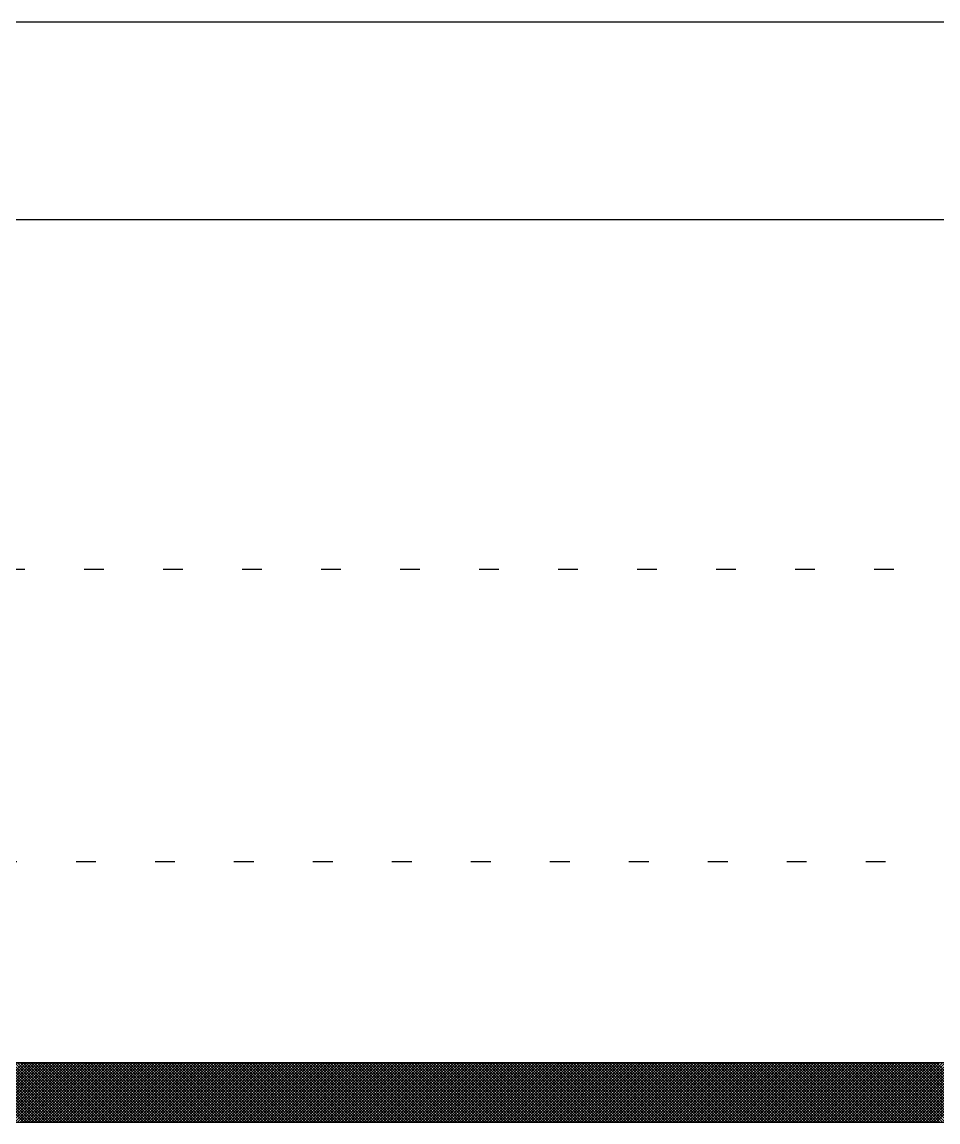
# Model space of a CAD drawing. Extents: x 0 to 119, y 0 to 84.
# Drawn here: x 33.61 to 38.25, y 78.53 to 84.1 of the extents above; entities that cross this region are included whole.
import ezdxf

# ---------------------------------------------------------------- set-up
doc = ezdxf.new("R2010")
doc.units = 0
doc.header["$MEASUREMENT"] = 0
doc.linetypes.add('ESTILO_TQS_0002', pattern=[0.4, 0.1, -0.3])
for name, color, linetype in [('29', 9, 'CONTINUOUS'), ('3', 7, 'CONTINUOUS'), ('40', 7, 'CONTINUOUS'), ('6', 178, 'CONTINUOUS'), ('7', 232, 'CONTINUOUS')]:
    doc.layers.add(name, color=color, linetype=linetype)

msp = doc.modelspace()

# ---------------------------------------------------------------- linework, layer by layer
at = {"layer": '29', "color": 9, "linetype": 'Continuous'}
for p, q in [((33.317178, 78.529585), (33.617178, 78.829585)), ((33.31755, 78.829585), (33.61755, 78.529585)), ((33.33132, 78.529585), (33.63132, 78.829585)), ((33.331692, 78.829585), (33.631692, 78.529585)), ((33.345462, 78.529585), (33.645462, 78.829585)), ((33.345835, 78.829585), (33.645835, 78.529585)), ((33.359604, 78.529585), (33.659604, 78.829585)), ((33.359977, 78.829585), (33.659977, 78.529585)), ((33.373746, 78.529585), (33.673746, 78.829585)), ((33.374119, 78.829585), (33.674119, 78.529585)), ((33.387888, 78.529585), (33.687888, 78.829585)), ((33.388261, 78.829585), (33.688261, 78.529585)), ((33.40203, 78.529585), (33.70203, 78.829585)), ((33.402403, 78.829585), (33.702403, 78.529585)), ((33.416173, 78.529585), (33.716173, 78.829585)), ((33.416545, 78.829585), (33.716545, 78.529585)), ((33.430315, 78.529585), (33.730315, 78.829585)), ((33.430687, 78.829585), (33.730687, 78.529585)), ((33.444457, 78.529585), (33.744457, 78.829585)), ((33.444829, 78.829585), (33.744829, 78.529585)), ((33.458599, 78.529585), (33.758599, 78.829585)), ((33.458972, 78.829585), (33.758972, 78.529585)), ((33.472741, 78.529585), (33.772741, 78.829585)), ((33.473114, 78.829585), (33.773114, 78.529585)), ((33.486883, 78.529585), (33.786883, 78.829585)), ((33.487256, 78.829585), (33.787256, 78.529585)), ((33.501025, 78.529585), (33.801025, 78.829585)), ((33.501398, 78.829585), (33.801398, 78.529585)), ((33.515168, 78.529585), (33.815168, 78.829585)), ((33.51554, 78.829585), (33.81554, 78.529585)), ((33.52931, 78.529585), (33.82931, 78.829585)), ((33.529682, 78.829585), (33.829682, 78.529585)), ((33.543452, 78.529585), (33.843452, 78.829585)), ((33.543824, 78.829585), (33.843824, 78.529585)), ((33.557594, 78.529585), (33.857594, 78.829585)), ((33.557967, 78.829585), (33.857967, 78.529585)), ((33.571736, 78.529585), (33.871736, 78.829585)), ((33.572109, 78.829585), (33.872109, 78.529585)), ((33.585878, 78.529585), (33.885878, 78.829585)), ((33.586251, 78.829585), (33.886251, 78.529585)), ((33.60002, 78.529585), (33.90002, 78.829585)), ((33.600393, 78.829585), (33.900393, 78.529585)), ((33.614162, 78.529585), (33.914162, 78.829585)), ((33.614535, 78.829585), (33.914535, 78.529585)), ((33.628305, 78.529585), (33.928305, 78.829585)), ((33.628677, 78.829585), (33.928677, 78.529585)), ((33.642447, 78.529585), (33.942447, 78.829585)), ((33.642819, 78.829585), (33.942819, 78.529585)), ((33.656589, 78.529585), (33.956589, 78.829585)), ((33.656962, 78.829585), (33.956962, 78.529585)), ((33.670731, 78.529585), (33.970731, 78.829585)), ((33.671104, 78.829585), (33.971104, 78.529585)), ((33.684873, 78.529585), (33.984873, 78.829585)), ((33.685246, 78.829585), (33.985246, 78.529585)), ((33.699015, 78.529585), (33.999015, 78.829585)), ((33.699388, 78.829585), (33.999388, 78.529585)), ((33.713157, 78.529585), (34.013157, 78.829585)), ((33.71353, 78.829585), (34.01353, 78.529585)), ((33.7273, 78.529585), (34.0273, 78.829585)), ((33.727672, 78.829585), (34.027672, 78.529585)), ((33.741442, 78.529585), (34.041442, 78.829585)), ((33.741814, 78.829585), (34.041814, 78.529585)), ((33.755584, 78.529585), (34.055584, 78.829585)), ((33.755956, 78.829585), (34.055956, 78.529585)), ((33.769726, 78.529585), (34.069726, 78.829585)), ((33.770099, 78.829585), (34.070099, 78.529585)), ((33.783868, 78.529585), (34.083868, 78.829585)), ((33.784241, 78.829585), (34.084241, 78.529585)), ((33.79801, 78.529585), (34.09801, 78.829585)), ((33.798383, 78.829585), (34.098383, 78.529585)), ((33.812152, 78.529585), (34.112152, 78.829585)), ((33.812525, 78.829585), (34.112525, 78.529585)), ((33.826295, 78.529585), (34.126295, 78.829585)), ((33.826667, 78.829585), (34.126667, 78.529585)), ((33.840437, 78.529585), (34.140437, 78.829585)), ((33.840809, 78.829585), (34.140809, 78.529585)), ((33.854579, 78.529585), (34.154579, 78.829585)), ((33.854951, 78.829585), (34.154951, 78.529585)), ((33.868721, 78.529585), (34.168721, 78.829585)), ((33.869094, 78.829585), (34.169094, 78.529585)), ((33.882863, 78.529585), (34.182863, 78.829585)), ((33.883236, 78.829585), (34.183236, 78.529585)), ((33.897005, 78.529585), (34.197005, 78.829585)), ((33.897378, 78.829585), (34.197378, 78.529585)), ((33.911147, 78.529585), (34.211147, 78.829585)), ((33.91152, 78.829585), (34.21152, 78.529585)), ((33.925289, 78.529585), (34.225289, 78.829585)), ((33.925662, 78.829585), (34.225662, 78.529585)), ((33.939432, 78.529585), (34.239432, 78.829585)), ((33.939804, 78.829585), (34.239804, 78.529585)), ((33.953574, 78.529585), (34.253574, 78.829585)), ((33.953946, 78.829585), (34.253946, 78.529585)), ((33.967716, 78.529585), (34.267716, 78.829585)), ((33.968089, 78.829585), (34.268089, 78.529585)), ((33.981858, 78.529585), (34.281858, 78.829585)), ((33.982231, 78.829585), (34.282231, 78.529585)), ((33.996, 78.529585), (34.296, 78.829585)), ((33.996373, 78.829585), (34.296373, 78.529585)), ((34.010142, 78.529585), (34.310142, 78.829585)), ((34.010515, 78.829585), (34.310515, 78.529585)), ((34.024284, 78.529585), (34.324284, 78.829585)), ((34.024657, 78.829585), (34.324657, 78.529585)), ((34.038427, 78.529585), (34.338427, 78.829585)), ((34.038799, 78.829585), (34.338799, 78.529585)), ((34.052569, 78.529585), (34.352569, 78.829585)), ((34.052941, 78.829585), (34.352941, 78.529585)), ((34.066711, 78.529585), (34.366711, 78.829585)), ((34.067083, 78.829585), (34.367083, 78.529585)), ((34.080853, 78.529585), (34.380853, 78.829585)), ((34.081226, 78.829585), (34.381226, 78.529585)), ((34.094995, 78.529585), (34.394995, 78.829585)), ((34.095368, 78.829585), (34.395368, 78.529585)), ((34.109137, 78.529585), (34.409137, 78.829585)), ((34.10951, 78.829585), (34.40951, 78.529585)), ((34.123279, 78.529585), (34.423279, 78.829585)), ((34.123652, 78.829585), (34.423652, 78.529585)), ((34.137422, 78.529585), (34.437422, 78.829585)), ((34.137794, 78.829585), (34.437794, 78.529585)), ((34.151564, 78.529585), (34.451564, 78.829585)), ((34.151936, 78.829585), (34.451936, 78.529585)), ((34.165706, 78.529585), (34.465706, 78.829585)), ((34.166078, 78.829585), (34.466078, 78.529585)), ((34.179848, 78.529585), (34.479848, 78.829585)), ((34.180221, 78.829585), (34.480221, 78.529585)), ((34.19399, 78.529585), (34.49399, 78.829585)), ((34.194363, 78.829585), (34.494363, 78.529585)), ((34.208132, 78.529585), (34.508132, 78.829585)), ((34.208505, 78.829585), (34.508505, 78.529585)), ((34.222274, 78.529585), (34.522274, 78.829585)), ((34.222647, 78.829585), (34.522647, 78.529585)), ((34.236416, 78.529585), (34.536416, 78.829585)), ((34.236789, 78.829585), (34.536789, 78.529585)), ((34.250559, 78.529585), (34.550559, 78.829585)), ((34.250931, 78.829585), (34.550931, 78.529585)), ((34.264701, 78.529585), (34.564701, 78.829585)), ((34.265073, 78.829585), (34.565073, 78.529585)), ((34.278843, 78.529585), (34.578843, 78.829585)), ((34.279215, 78.829585), (34.579215, 78.529585)), ((34.292985, 78.529585), (34.592985, 78.829585)), ((34.293358, 78.829585), (34.593358, 78.529585)), ((34.307127, 78.529585), (34.607127, 78.829585)), ((34.3075, 78.829585), (34.6075, 78.529585)), ((34.321269, 78.529585), (34.621269, 78.829585)), ((34.321642, 78.829585), (34.621642, 78.529585)), ((34.335411, 78.529585), (34.635411, 78.829585)), ((34.335784, 78.829585), (34.635784, 78.529585)), ((34.349554, 78.529585), (34.649554, 78.829585)), ((34.349926, 78.829585), (34.649926, 78.529585)), ((34.363696, 78.529585), (34.663696, 78.829585)), ((34.364068, 78.829585), (34.664068, 78.529585)), ((34.377838, 78.529585), (34.677838, 78.829585)), ((34.37821, 78.829585), (34.67821, 78.529585)), ((34.39198, 78.529585), (34.69198, 78.829585)), ((34.392353, 78.829585), (34.692353, 78.529585)), ((34.406122, 78.529585), (34.706122, 78.829585)), ((34.406495, 78.829585), (34.706495, 78.529585)), ((34.420264, 78.529585), (34.720264, 78.829585)), ((34.420637, 78.829585), (34.720637, 78.529585)), ((34.434406, 78.529585), (34.734406, 78.829585)), ((34.434779, 78.829585), (34.734779, 78.529585)), ((34.448548, 78.529585), (34.748548, 78.829585)), ((34.448921, 78.829585), (34.748921, 78.529585)), ((34.462691, 78.529585), (34.762691, 78.829585)), ((34.463063, 78.829585), (34.763063, 78.529585)), ((34.476833, 78.529585), (34.776833, 78.829585)), ((34.477205, 78.829585), (34.777205, 78.529585)), ((34.490975, 78.529585), (34.790975, 78.829585)), ((34.491348, 78.829585), (34.791348, 78.529585)), ((34.505117, 78.529585), (34.805117, 78.829585)), ((34.50549, 78.829585), (34.80549, 78.529585)), ((34.519259, 78.529585), (34.819259, 78.829585)), ((34.519632, 78.829585), (34.819632, 78.529585)), ((34.533401, 78.529585), (34.833401, 78.829585)), ((34.533774, 78.829585), (34.833774, 78.529585)), ((34.547543, 78.529585), (34.847543, 78.829585)), ((34.547916, 78.829585), (34.847916, 78.529585)), ((34.561686, 78.529585), (34.861686, 78.829585)), ((34.562058, 78.829585), (34.862058, 78.529585)), ((34.575828, 78.529585), (34.875828, 78.829585)), ((34.5762, 78.829585), (34.8762, 78.529585)), ((34.58997, 78.529585), (34.88997, 78.829585)), ((34.590342, 78.829585), (34.890342, 78.529585)), ((34.604112, 78.529585), (34.904112, 78.829585)), ((34.604485, 78.829585), (34.904485, 78.529585)), ((34.618254, 78.529585), (34.918254, 78.829585)), ((34.618627, 78.829585), (34.918627, 78.529585)), ((34.632396, 78.529585), (34.932396, 78.829585)), ((34.632769, 78.829585), (34.932769, 78.529585)), ((34.646538, 78.529585), (34.946538, 78.829585)), ((34.646911, 78.829585), (34.946911, 78.529585)), ((34.660681, 78.529585), (34.960681, 78.829585)), ((34.661053, 78.829585), (34.961053, 78.529585)), ((34.674823, 78.529585), (34.974823, 78.829585)), ((34.675195, 78.829585), (34.975195, 78.529585)), ((34.688965, 78.529585), (34.988965, 78.829585)), ((34.689337, 78.829585), (34.989337, 78.529585)), ((34.703107, 78.529585), (35.003107, 78.829585)), ((34.70348, 78.829585), (35.00348, 78.529585)), ((34.717249, 78.529585), (35.017249, 78.829585)), ((34.717622, 78.829585), (35.017622, 78.529585)), ((34.731391, 78.529585), (35.031391, 78.829585)), ((34.731764, 78.829585), (35.031764, 78.529585)), ((34.745533, 78.529585), (35.045533, 78.829585)), ((34.745906, 78.829585), (35.045906, 78.529585)), ((34.759675, 78.529585), (35.059675, 78.829585)), ((34.760048, 78.829585), (35.060048, 78.529585)), ((34.773818, 78.529585), (35.073818, 78.829585)), ((34.77419, 78.829585), (35.07419, 78.529585)), ((34.78796, 78.529585), (35.08796, 78.829585)), ((34.788332, 78.829585), (35.088332, 78.529585)), ((34.802102, 78.529585), (35.102102, 78.829585)), ((34.802475, 78.829585), (35.102475, 78.529585)), ((34.816244, 78.529585), (35.116244, 78.829585)), ((34.816617, 78.829585), (35.116617, 78.529585)), ((34.830386, 78.529585), (35.130386, 78.829585)), ((34.830759, 78.829585), (35.130759, 78.529585)), ((34.844528, 78.529585), (35.144528, 78.829585)), ((34.844901, 78.829585), (35.144901, 78.529585)), ((34.85867, 78.529585), (35.15867, 78.829585)), ((34.859043, 78.829585), (35.159043, 78.529585)), ((34.872813, 78.529585), (35.172813, 78.829585)), ((34.873185, 78.829585), (35.173185, 78.529585)), ((34.886955, 78.529585), (35.186955, 78.829585)), ((34.887327, 78.829585), (35.187327, 78.529585)), ((34.901097, 78.529585), (35.201097, 78.829585)), ((34.901469, 78.829585), (35.201469, 78.529585)), ((34.915239, 78.529585), (35.215239, 78.829585)), ((34.915612, 78.829585), (35.215612, 78.529585)), ((34.929381, 78.529585), (35.229381, 78.829585)), ((34.929754, 78.829585), (35.229754, 78.529585)), ((34.943523, 78.529585), (35.243523, 78.829585)), ((34.943896, 78.829585), (35.243896, 78.529585)), ((34.957665, 78.529585), (35.257665, 78.829585)), ((34.958038, 78.829585), (35.258038, 78.529585)), ((34.971808, 78.529585), (35.271808, 78.829585)), ((34.97218, 78.829585), (35.27218, 78.529585)), ((34.98595, 78.529585), (35.28595, 78.829585)), ((34.986322, 78.829585), (35.286322, 78.529585)), ((35.000092, 78.529585), (35.300092, 78.829585)), ((35.000464, 78.829585), (35.300464, 78.529585)), ((35.014234, 78.529585), (35.314234, 78.829585)), ((35.014607, 78.829585), (35.314607, 78.529585)), ((35.028376, 78.529585), (35.328376, 78.829585)), ((35.028749, 78.829585), (35.328749, 78.529585)), ((35.042518, 78.529585), (35.342518, 78.829585)), ((35.042891, 78.829585), (35.342891, 78.529585)), ((35.05666, 78.529585), (35.35666, 78.829585)), ((35.057033, 78.829585), (35.357033, 78.529585)), ((35.070802, 78.529585), (35.370802, 78.829585)), ((35.071175, 78.829585), (35.371175, 78.529585)), ((35.084945, 78.529585), (35.384945, 78.829585)), ((35.085317, 78.829585), (35.385317, 78.529585)), ((35.099087, 78.529585), (35.399087, 78.829585)), ((35.099459, 78.829585), (35.399459, 78.529585)), ((35.113229, 78.529585), (35.413229, 78.829585)), ((35.113601, 78.829585), (35.413601, 78.529585)), ((35.127371, 78.529585), (35.427371, 78.829585)), ((35.127744, 78.829585), (35.427744, 78.529585)), ((35.141513, 78.529585), (35.441513, 78.829585)), ((35.141886, 78.829585), (35.441886, 78.529585)), ((35.155655, 78.529585), (35.455655, 78.829585)), ((35.156028, 78.829585), (35.456028, 78.529585)), ((35.169797, 78.529585), (35.469797, 78.829585)), ((35.17017, 78.829585), (35.47017, 78.529585)), ((35.18394, 78.529585), (35.48394, 78.829585)), ((35.184312, 78.829585), (35.484312, 78.529585)), ((35.198082, 78.529585), (35.498082, 78.829585)), ((35.198454, 78.829585), (35.498454, 78.529585)), ((35.212224, 78.529585), (35.512224, 78.829585)), ((35.212596, 78.829585), (35.512596, 78.529585)), ((35.226366, 78.529585), (35.526366, 78.829585)), ((35.226739, 78.829585), (35.526739, 78.529585)), ((35.240508, 78.529585), (35.540508, 78.829585)), ((35.240881, 78.829585), (35.540881, 78.529585)), ((35.25465, 78.529585), (35.55465, 78.829585)), ((35.255023, 78.829585), (35.555023, 78.529585)), ((35.268792, 78.529585), (35.568792, 78.829585)), ((35.269165, 78.829585), (35.569165, 78.529585)), ((35.282934, 78.529585), (35.582934, 78.829585)), ((35.283307, 78.829585), (35.583307, 78.529585)), ((35.297077, 78.529585), (35.597077, 78.829585)), ((35.297449, 78.829585), (35.597449, 78.529585)), ((35.311219, 78.529585), (35.611219, 78.829585)), ((35.311591, 78.829585), (35.611591, 78.529585)), ((35.325361, 78.529585), (35.625361, 78.829585)), ((35.325734, 78.829585), (35.625734, 78.529585)), ((35.339503, 78.529585), (35.639503, 78.829585)), ((35.339876, 78.829585), (35.639876, 78.529585)), ((35.353645, 78.529585), (35.653645, 78.829585)), ((35.354018, 78.829585), (35.654018, 78.529585)), ((35.367787, 78.529585), (35.667787, 78.829585)), ((35.36816, 78.829585), (35.66816, 78.529585)), ((35.381929, 78.529585), (35.681929, 78.829585)), ((35.382302, 78.829585), (35.682302, 78.529585)), ((35.396072, 78.529585), (35.696072, 78.829585)), ((35.396444, 78.829585), (35.696444, 78.529585)), ((35.410214, 78.529585), (35.710214, 78.829585)), ((35.410586, 78.829585), (35.710586, 78.529585)), ((35.424356, 78.529585), (35.724356, 78.829585)), ((35.424728, 78.829585), (35.724728, 78.529585)), ((35.438498, 78.529585), (35.738498, 78.829585)), ((35.438871, 78.829585), (35.738871, 78.529585)), ((35.45264, 78.529585), (35.75264, 78.829585)), ((35.453013, 78.829585), (35.753013, 78.529585)), ((35.466782, 78.529585), (35.766782, 78.829585)), ((35.467155, 78.829585), (35.767155, 78.529585)), ((35.480924, 78.529585), (35.780924, 78.829585)), ((35.481297, 78.829585), (35.781297, 78.529585)), ((35.495067, 78.529585), (35.795067, 78.829585)), ((35.495439, 78.829585), (35.795439, 78.529585)), ((35.509209, 78.529585), (35.809209, 78.829585)), ((35.509581, 78.829585), (35.809581, 78.529585)), ((35.523351, 78.529585), (35.823351, 78.829585)), ((35.523723, 78.829585), (35.823723, 78.529585)), ((35.537493, 78.529585), (35.837493, 78.829585)), ((35.537866, 78.829585), (35.837866, 78.529585)), ((35.551635, 78.529585), (35.851635, 78.829585)), ((35.552008, 78.829585), (35.852008, 78.529585)), ((35.565777, 78.529585), (35.865777, 78.829585)), ((35.56615, 78.829585), (35.86615, 78.529585)), ((35.579919, 78.529585), (35.879919, 78.829585)), ((35.580292, 78.829585), (35.880292, 78.529585)), ((35.594061, 78.529585), (35.894061, 78.829585)), ((35.594434, 78.829585), (35.894434, 78.529585)), ((35.608204, 78.529585), (35.908204, 78.829585)), ((35.608576, 78.829585), (35.908576, 78.529585)), ((35.622346, 78.529585), (35.922346, 78.829585)), ((35.622718, 78.829585), (35.922718, 78.529585)), ((35.636488, 78.529585), (35.936488, 78.829585)), ((35.636861, 78.829585), (35.936861, 78.529585)), ((35.65063, 78.529585), (35.95063, 78.829585)), ((35.651003, 78.829585), (35.951003, 78.529585)), ((35.664772, 78.529585), (35.964772, 78.829585)), ((35.665145, 78.829585), (35.965145, 78.529585)), ((35.678914, 78.529585), (35.978914, 78.829585)), ((35.679287, 78.829585), (35.979287, 78.529585)), ((35.693056, 78.529585), (35.993056, 78.829585)), ((35.693429, 78.829585), (35.993429, 78.529585)), ((35.707199, 78.529585), (36.007199, 78.829585)), ((35.707571, 78.829585), (36.007571, 78.529585)), ((35.721341, 78.529585), (36.021341, 78.829585)), ((35.721713, 78.829585), (36.021713, 78.529585)), ((35.735483, 78.529585), (36.035483, 78.829585)), ((35.735855, 78.829585), (36.035855, 78.529585)), ((35.749625, 78.529585), (36.049625, 78.829585)), ((35.749998, 78.829585), (36.049998, 78.529585)), ((35.763767, 78.529585), (36.063767, 78.829585)), ((35.76414, 78.829585), (36.06414, 78.529585)), ((35.777909, 78.529585), (36.077909, 78.829585)), ((35.778282, 78.829585), (36.078282, 78.529585)), ((35.792051, 78.529585), (36.092051, 78.829585)), ((35.792424, 78.829585), (36.092424, 78.529585)), ((35.806194, 78.529585), (36.106194, 78.829585)), ((35.806566, 78.829585), (36.106566, 78.529585)), ((35.820336, 78.529585), (36.120336, 78.829585)), ((35.820708, 78.829585), (36.120708, 78.529585)), ((35.834478, 78.529585), (36.134478, 78.829585)), ((35.83485, 78.829585), (36.13485, 78.529585)), ((35.84862, 78.529585), (36.14862, 78.829585)), ((35.848993, 78.829585), (36.148993, 78.529585)), ((35.862762, 78.529585), (36.162762, 78.829585)), ((35.863135, 78.829585), (36.163135, 78.529585)), ((35.876904, 78.529585), (36.176904, 78.829585)), ((35.877277, 78.829585), (36.177277, 78.529585)), ((35.891046, 78.529585), (36.191046, 78.829585)), ((35.891419, 78.829585), (36.191419, 78.529585)), ((35.905188, 78.529585), (36.205188, 78.829585)), ((35.905561, 78.829585), (36.205561, 78.529585)), ((35.919331, 78.529585), (36.219331, 78.829585)), ((35.919703, 78.829585), (36.219703, 78.529585)), ((35.933473, 78.529585), (36.233473, 78.829585)), ((35.933845, 78.829585), (36.233845, 78.529585)), ((35.947615, 78.529585), (36.247615, 78.829585)), ((35.947987, 78.829585), (36.247987, 78.529585)), ((35.961757, 78.529585), (36.261757, 78.829585)), ((35.96213, 78.829585), (36.26213, 78.529585)), ((35.975899, 78.529585), (36.275899, 78.829585)), ((35.976272, 78.829585), (36.276272, 78.529585)), ((35.990041, 78.529585), (36.290041, 78.829585)), ((35.990414, 78.829585), (36.290414, 78.529585)), ((36.004183, 78.529585), (36.304183, 78.829585)), ((36.004556, 78.829585), (36.304556, 78.529585)), ((36.018326, 78.529585), (36.318326, 78.829585)), ((36.018698, 78.829585), (36.318698, 78.529585)), ((36.032468, 78.529585), (36.332468, 78.829585)), ((36.03284, 78.829585), (36.33284, 78.529585)), ((36.04661, 78.529585), (36.34661, 78.829585)), ((36.046982, 78.829585), (36.346982, 78.529585)), ((36.060752, 78.529585), (36.360752, 78.829585)), ((36.061125, 78.829585), (36.361125, 78.529585)), ((36.074894, 78.529585), (36.374894, 78.829585)), ((36.075267, 78.829585), (36.375267, 78.529585)), ((36.089036, 78.529585), (36.389036, 78.829585)), ((36.089409, 78.829585), (36.389409, 78.529585)), ((36.103178, 78.529585), (36.403178, 78.829585)), ((36.103551, 78.829585), (36.403551, 78.529585)), ((36.11732, 78.529585), (36.41732, 78.829585)), ((36.117693, 78.829585), (36.417693, 78.529585)), ((36.131463, 78.529585), (36.431463, 78.829585)), ((36.131835, 78.829585), (36.431835, 78.529585)), ((36.145605, 78.529585), (36.445605, 78.829585)), ((36.145977, 78.829585), (36.445977, 78.529585)), ((36.159747, 78.529585), (36.459747, 78.829585)), ((36.16012, 78.829585), (36.46012, 78.529585)), ((36.173889, 78.529585), (36.473889, 78.829585)), ((36.174262, 78.829585), (36.474262, 78.529585)), ((36.188031, 78.529585), (36.488031, 78.829585)), ((36.188404, 78.829585), (36.488404, 78.529585)), ((36.202173, 78.529585), (36.502173, 78.829585)), ((36.202546, 78.829585), (36.502546, 78.529585)), ((36.216315, 78.529585), (36.516315, 78.829585)), ((36.216688, 78.829585), (36.516688, 78.529585)), ((36.230458, 78.529585), (36.530458, 78.829585)), ((36.23083, 78.829585), (36.53083, 78.529585)), ((36.2446, 78.529585), (36.5446, 78.829585)), ((36.244972, 78.829585), (36.544972, 78.529585)), ((36.258742, 78.529585), (36.558742, 78.829585)), ((36.259114, 78.829585), (36.559114, 78.529585)), ((36.272884, 78.529585), (36.572884, 78.829585)), ((36.273257, 78.829585), (36.573257, 78.529585)), ((36.287026, 78.529585), (36.587026, 78.829585)), ((36.287399, 78.829585), (36.587399, 78.529585)), ((36.301168, 78.529585), (36.601168, 78.829585)), ((36.301541, 78.829585), (36.601541, 78.529585)), ((36.31531, 78.529585), (36.61531, 78.829585)), ((36.315683, 78.829585), (36.615683, 78.529585)), ((36.329453, 78.529585), (36.629453, 78.829585)), ((36.329825, 78.829585), (36.629825, 78.529585)), ((36.343595, 78.529585), (36.643595, 78.829585)), ((36.343967, 78.829585), (36.643967, 78.529585)), ((36.357737, 78.529585), (36.657737, 78.829585)), ((36.358109, 78.829585), (36.658109, 78.529585)), ((36.371879, 78.529585), (36.671879, 78.829585)), ((36.372252, 78.829585), (36.672252, 78.529585)), ((36.386021, 78.529585), (36.686021, 78.829585)), ((36.386394, 78.829585), (36.686394, 78.529585)), ((36.400163, 78.529585), (36.700163, 78.829585)), ((36.400536, 78.829585), (36.700536, 78.529585)), ((36.414305, 78.529585), (36.714305, 78.829585)), ((36.414678, 78.829585), (36.714678, 78.529585)), ((36.428447, 78.529585), (36.728447, 78.829585)), ((36.42882, 78.829585), (36.72882, 78.529585)), ((36.44259, 78.529585), (36.74259, 78.829585)), ((36.442962, 78.829585), (36.742962, 78.529585)), ((36.456732, 78.529585), (36.756732, 78.829585)), ((36.457104, 78.829585), (36.757104, 78.529585)), ((36.470874, 78.529585), (36.770874, 78.829585)), ((36.471247, 78.829585), (36.771247, 78.529585)), ((36.485016, 78.529585), (36.785016, 78.829585)), ((36.485389, 78.829585), (36.785389, 78.529585)), ((36.499158, 78.529585), (36.799158, 78.829585)), ((36.499531, 78.829585), (36.799531, 78.529585)), ((36.5133, 78.529585), (36.8133, 78.829585)), ((36.513673, 78.829585), (36.813673, 78.529585)), ((36.527442, 78.529585), (36.827442, 78.829585)), ((36.527815, 78.829585), (36.827815, 78.529585)), ((36.541585, 78.529585), (36.841585, 78.829585)), ((36.541957, 78.829585), (36.841957, 78.529585)), ((36.555727, 78.529585), (36.855727, 78.829585)), ((36.556099, 78.829585), (36.856099, 78.529585)), ((36.569869, 78.529585), (36.869869, 78.829585)), ((36.570241, 78.829585), (36.870241, 78.529585)), ((36.584011, 78.529585), (36.884011, 78.829585)), ((36.584384, 78.829585), (36.884384, 78.529585)), ((36.598153, 78.529585), (36.898153, 78.829585)), ((36.598526, 78.829585), (36.898526, 78.529585)), ((36.612295, 78.529585), (36.912295, 78.829585)), ((36.612668, 78.829585), (36.912668, 78.529585)), ((36.626437, 78.529585), (36.926437, 78.829585)), ((36.62681, 78.829585), (36.92681, 78.529585)), ((36.64058, 78.529585), (36.94058, 78.829585)), ((36.640952, 78.829585), (36.940952, 78.529585)), ((36.654722, 78.529585), (36.954722, 78.829585)), ((36.655094, 78.829585), (36.955094, 78.529585)), ((36.668864, 78.529585), (36.968864, 78.829585)), ((36.669236, 78.829585), (36.969236, 78.529585)), ((36.683006, 78.529585), (36.983006, 78.829585)), ((36.683379, 78.829585), (36.983379, 78.529585)), ((36.697148, 78.529585), (36.997148, 78.829585)), ((36.697521, 78.829585), (36.997521, 78.529585)), ((36.71129, 78.529585), (37.01129, 78.829585)), ((36.711663, 78.829585), (37.011663, 78.529585)), ((36.725432, 78.529585), (37.025432, 78.829585)), ((36.725805, 78.829585), (37.025805, 78.529585)), ((36.739574, 78.529585), (37.039574, 78.829585)), ((36.739947, 78.829585), (37.039947, 78.529585)), ((36.753717, 78.529585), (37.053717, 78.829585)), ((36.754089, 78.829585), (37.054089, 78.529585)), ((36.767859, 78.529585), (37.067859, 78.829585)), ((36.768231, 78.829585), (37.068231, 78.529585)), ((36.782001, 78.529585), (37.082001, 78.829585)), ((36.782373, 78.829585), (37.082373, 78.529585)), ((36.796143, 78.529585), (37.096143, 78.829585)), ((36.796516, 78.829585), (37.096516, 78.529585)), ((36.810285, 78.529585), (37.110285, 78.829585)), ((36.810658, 78.829585), (37.110658, 78.529585)), ((36.824427, 78.529585), (37.124427, 78.829585)), ((36.8248, 78.829585), (37.1248, 78.529585)), ((36.838569, 78.529585), (37.138569, 78.829585)), ((36.838942, 78.829585), (37.138942, 78.529585)), ((36.852712, 78.529585), (37.152712, 78.829585)), ((36.853084, 78.829585), (37.153084, 78.529585)), ((36.866854, 78.529585), (37.166854, 78.829585)), ((36.867226, 78.829585), (37.167226, 78.529585)), ((36.880996, 78.529585), (37.180996, 78.829585)), ((36.881368, 78.829585), (37.181368, 78.529585)), ((36.895138, 78.529585), (37.195138, 78.829585)), ((36.895511, 78.829585), (37.195511, 78.529585)), ((36.90928, 78.529585), (37.20928, 78.829585)), ((36.909653, 78.829585), (37.209653, 78.529585)), ((36.923422, 78.529585), (37.223422, 78.829585)), ((36.923795, 78.829585), (37.223795, 78.529585)), ((36.937564, 78.529585), (37.237564, 78.829585)), ((36.937937, 78.829585), (37.237937, 78.529585)), ((36.951706, 78.529585), (37.251706, 78.829585)), ((36.952079, 78.829585), (37.252079, 78.529585)), ((36.965849, 78.529585), (37.265849, 78.829585)), ((36.966221, 78.829585), (37.266221, 78.529585)), ((36.979991, 78.529585), (37.279991, 78.829585)), ((36.980363, 78.829585), (37.280363, 78.529585)), ((36.994133, 78.529585), (37.294133, 78.829585)), ((36.994506, 78.829585), (37.294506, 78.529585)), ((37.008275, 78.529585), (37.308275, 78.829585)), ((37.008648, 78.829585), (37.308648, 78.529585)), ((37.022417, 78.529585), (37.322417, 78.829585)), ((37.02279, 78.829585), (37.32279, 78.529585)), ((37.036559, 78.529585), (37.336559, 78.829585)), ((37.036932, 78.829585), (37.336932, 78.529585)), ((37.050701, 78.529585), (37.350701, 78.829585)), ((37.051074, 78.829585), (37.351074, 78.529585)), ((37.064844, 78.529585), (37.364844, 78.829585)), ((37.065216, 78.829585), (37.365216, 78.529585)), ((37.078986, 78.529585), (37.378986, 78.829585)), ((37.079358, 78.829585), (37.379358, 78.529585)), ((37.093128, 78.529585), (37.393128, 78.829585)), ((37.0935, 78.829585), (37.3935, 78.529585)), ((37.10727, 78.529585), (37.40727, 78.829585)), ((37.107643, 78.829585), (37.407643, 78.529585)), ((37.121412, 78.529585), (37.421412, 78.829585)), ((37.121785, 78.829585), (37.421785, 78.529585)), ((37.135554, 78.529585), (37.435554, 78.829585)), ((37.135927, 78.829585), (37.435927, 78.529585)), ((37.149696, 78.529585), (37.449696, 78.829585)), ((37.150069, 78.829585), (37.450069, 78.529585)), ((37.163839, 78.529585), (37.463839, 78.829585)), ((37.164211, 78.829585), (37.464211, 78.529585)), ((37.177981, 78.529585), (37.477981, 78.829585)), ((37.178353, 78.829585), (37.478353, 78.529585)), ((37.192123, 78.529585), (37.492123, 78.829585)), ((37.192495, 78.829585), (37.492495, 78.529585)), ((37.206265, 78.529585), (37.506265, 78.829585)), ((37.206638, 78.829585), (37.506638, 78.529585)), ((37.220407, 78.529585), (37.520407, 78.829585)), ((37.22078, 78.829585), (37.52078, 78.529585)), ((37.234549, 78.529585), (37.534549, 78.829585)), ((37.234922, 78.829585), (37.534922, 78.529585)), ((37.248691, 78.529585), (37.548691, 78.829585)), ((37.249064, 78.829585), (37.549064, 78.529585)), ((37.262833, 78.529585), (37.562833, 78.829585)), ((37.263206, 78.829585), (37.563206, 78.529585)), ((37.276976, 78.529585), (37.576976, 78.829585)), ((37.277348, 78.829585), (37.577348, 78.529585)), ((37.291118, 78.529585), (37.591118, 78.829585)), ((37.29149, 78.829585), (37.59149, 78.529585)), ((37.30526, 78.529585), (37.60526, 78.829585)), ((37.305633, 78.829585), (37.605633, 78.529585)), ((37.319402, 78.529585), (37.619402, 78.829585)), ((37.319775, 78.829585), (37.619775, 78.529585)), ((37.333544, 78.529585), (37.633544, 78.829585)), ((37.333917, 78.829585), (37.633917, 78.529585)), ((37.347686, 78.529585), (37.647686, 78.829585)), ((37.348059, 78.829585), (37.648059, 78.529585)), ((37.361828, 78.529585), (37.661828, 78.829585)), ((37.362201, 78.829585), (37.662201, 78.529585)), ((37.375971, 78.529585), (37.675971, 78.829585)), ((37.376343, 78.829585), (37.676343, 78.529585)), ((37.390113, 78.529585), (37.690113, 78.829585)), ((37.390485, 78.829585), (37.690485, 78.529585)), ((37.404255, 78.529585), (37.704255, 78.829585)), ((37.404627, 78.829585), (37.704627, 78.529585)), ((37.418397, 78.529585), (37.718397, 78.829585)), ((37.41877, 78.829585), (37.71877, 78.529585)), ((37.432539, 78.529585), (37.732539, 78.829585)), ((37.432912, 78.829585), (37.732912, 78.529585)), ((37.446681, 78.529585), (37.746681, 78.829585)), ((37.447054, 78.829585), (37.747054, 78.529585)), ((37.460823, 78.529585), (37.760823, 78.829585)), ((37.461196, 78.829585), (37.761196, 78.529585)), ((37.474966, 78.529585), (37.774966, 78.829585)), ((37.475338, 78.829585), (37.775338, 78.529585)), ((37.489108, 78.529585), (37.789108, 78.829585)), ((37.48948, 78.829585), (37.78948, 78.529585)), ((37.50325, 78.529585), (37.80325, 78.829585)), ((37.503622, 78.829585), (37.803622, 78.529585)), ((37.517392, 78.529585), (37.817392, 78.829585)), ((37.517765, 78.829585), (37.817765, 78.529585)), ((37.531534, 78.529585), (37.831534, 78.829585)), ((37.531907, 78.829585), (37.831907, 78.529585)), ((37.545676, 78.529585), (37.845676, 78.829585)), ((37.546049, 78.829585), (37.846049, 78.529585)), ((37.559818, 78.529585), (37.859818, 78.829585)), ((37.560191, 78.829585), (37.860191, 78.529585)), ((37.57396, 78.529585), (37.87396, 78.829585)), ((37.574333, 78.829585), (37.874333, 78.529585)), ((37.588103, 78.529585), (37.888103, 78.829585)), ((37.588475, 78.829585), (37.888475, 78.529585)), ((37.602245, 78.529585), (37.902245, 78.829585)), ((37.602617, 78.829585), (37.902617, 78.529585)), ((37.616387, 78.529585), (37.916387, 78.829585)), ((37.61676, 78.829585), (37.91676, 78.529585)), ((37.630529, 78.529585), (37.930529, 78.829585)), ((37.630902, 78.829585), (37.930902, 78.529585)), ((37.644671, 78.529585), (37.944671, 78.829585)), ((37.645044, 78.829585), (37.945044, 78.529585)), ((37.658813, 78.529585), (37.958813, 78.829585)), ((37.659186, 78.829585), (37.959186, 78.529585)), ((37.672955, 78.529585), (37.972955, 78.829585)), ((37.673328, 78.829585), (37.973328, 78.529585)), ((37.687098, 78.529585), (37.987098, 78.829585)), ((37.68747, 78.829585), (37.98747, 78.529585)), ((37.70124, 78.529585), (38.00124, 78.829585)), ((37.701612, 78.829585), (38.001612, 78.529585)), ((37.715382, 78.529585), (38.015382, 78.829585)), ((37.715754, 78.829585), (38.015754, 78.529585)), ((37.729524, 78.529585), (38.029524, 78.829585)), ((37.729897, 78.829585), (38.029897, 78.529585)), ((37.743666, 78.529585), (38.043666, 78.829585)), ((37.744039, 78.829585), (38.044039, 78.529585)), ((37.757808, 78.529585), (38.057808, 78.829585)), ((37.758181, 78.829585), (38.058181, 78.529585)), ((37.77195, 78.529585), (38.07195, 78.829585)), ((37.772323, 78.829585), (38.072323, 78.529585)), ((37.786092, 78.529585), (38.086092, 78.829585)), ((37.786465, 78.829585), (38.086465, 78.529585)), ((37.800235, 78.529585), (38.100235, 78.829585)), ((37.800607, 78.829585), (38.100607, 78.529585)), ((37.814377, 78.529585), (38.114377, 78.829585)), ((37.814749, 78.829585), (38.114749, 78.529585)), ((37.828519, 78.529585), (38.128519, 78.829585)), ((37.828892, 78.829585), (38.128892, 78.529585)), ((37.842661, 78.529585), (38.142661, 78.829585)), ((37.843034, 78.829585), (38.143034, 78.529585)), ((37.856803, 78.529585), (38.156803, 78.829585)), ((37.857176, 78.829585), (38.157176, 78.529585)), ((37.870945, 78.529585), (38.170945, 78.829585)), ((37.871318, 78.829585), (38.171318, 78.529585)), ((37.885087, 78.529585), (38.185087, 78.829585)), ((37.88546, 78.829585), (38.18546, 78.529585)), ((37.89923, 78.529585), (38.19923, 78.829585)), ((37.899602, 78.829585), (38.199602, 78.529585)), ((37.913372, 78.529585), (38.213372, 78.829585)), ((37.913744, 78.829585), (38.213744, 78.529585)), ((37.927514, 78.529585), (38.227514, 78.829585)), ((37.927886, 78.829585), (38.227886, 78.529585)), ((37.941656, 78.529585), (38.241656, 78.829585)), ((37.942029, 78.829585), (38.242029, 78.529585)), ((37.955798, 78.529585), (38.255798, 78.829585)), ((37.956171, 78.829585), (38.256171, 78.529585)), ((37.96994, 78.529585), (38.26994, 78.829585)), ((37.970313, 78.829585), (38.270313, 78.529585)), ((37.984082, 78.529585), (38.284082, 78.829585)), ((37.984455, 78.829585), (38.284455, 78.529585)), ((37.998225, 78.529585), (38.298225, 78.829585)), ((37.998597, 78.829585), (38.298597, 78.529585)), ((38.012367, 78.529585), (38.312367, 78.829585)), ((38.012739, 78.829585), (38.312739, 78.529585)), ((38.026509, 78.529585), (38.326509, 78.829585)), ((38.026881, 78.829585), (38.326881, 78.529585)), ((38.040651, 78.529585), (38.340651, 78.829585)), ((38.041024, 78.829585), (38.341024, 78.529585)), ((38.054793, 78.529585), (38.354793, 78.829585)), ((38.055166, 78.829585), (38.355166, 78.529585)), ((38.068935, 78.529585), (38.368935, 78.829585)), ((38.069308, 78.829585), (38.369308, 78.529585)), ((38.083077, 78.529585), (38.383077, 78.829585)), ((38.08345, 78.829585), (38.38345, 78.529585)), ((38.097219, 78.529585), (38.397219, 78.829585)), ((38.097592, 78.829585), (38.397592, 78.529585)), ((38.111362, 78.529585), (38.411362, 78.829585)), ((38.111734, 78.829585), (38.411734, 78.529585)), ((38.125504, 78.529585), (38.425504, 78.829585)), ((38.125876, 78.829585), (38.425876, 78.529585)), ((38.139646, 78.529585), (38.439646, 78.829585)), ((38.140019, 78.829585), (38.440019, 78.529585)), ((38.153788, 78.529585), (38.453788, 78.829585)), ((38.154161, 78.829585), (38.454161, 78.529585)), ((38.16793, 78.529585), (38.46793, 78.829585)), ((38.168303, 78.829585), (38.468303, 78.529585)), ((38.182072, 78.529585), (38.482072, 78.829585)), ((38.182445, 78.829585), (38.482445, 78.529585)), ((38.196214, 78.529585), (38.496214, 78.829585)), ((38.196587, 78.829585), (38.496587, 78.529585)), ((38.210357, 78.529585), (38.510357, 78.829585)), ((38.210729, 78.829585), (38.510729, 78.529585)), ((38.224499, 78.529585), (38.524499, 78.829585)), ((38.224871, 78.829585), (38.524871, 78.529585)), ((38.238641, 78.529585), (38.538641, 78.829585)), ((38.239013, 78.829585), (38.539013, 78.529585))]:
    msp.add_line(p, q, dxfattribs=at)
msp.add_lwpolyline([(39.348908, 80.729585), (39.348908, 78.829585), (23.519194, 78.829585), (23.519194, 81.329585), (23.139194, 81.329585), (23.139194, 78.529585), (39.348908, 78.529585), (39.728908, 78.529585), (39.728908, 80.429585), (44.178909, 80.429585), (44.178909, 80.329585), (44.558909, 80.329585), (44.558909, 81.329585), (44.178909, 81.329585), (44.178909, 80.729585), (39.348908, 80.729585)], dxfattribs=at)
at = {"layer": '3', "color": 7, "linetype": 'ESTILO_TQS_0002'}
for p, q in [((19.923313, 81.329585), (46.440489, 81.329585)), ((19.882308, 79.849585), (46.399485, 79.849585)), ((19.923313, 78.829585), (46.440489, 78.829585))]:
    msp.add_line(p, q, dxfattribs=at)
at = {"layer": '40', "linetype": 'Continuous'}
msp.add_line((118.9, 84.099998), (0, 84.100001), dxfattribs=at)
at = {"layer": '6', "color": 178, "linetype": 'Continuous'}
for p, q in [((39.348908, 78.829585), (23.519194, 78.829585)), ((23.139194, 78.529585), (39.348908, 78.529585))]:
    msp.add_line(p, q, dxfattribs=at)
at = {"layer": '7', "color": 232, "linetype": 'Continuous'}
msp.add_line((3, 83.100001), (117.9, 83.099998), dxfattribs=at)

doc.saveas('drawing.dxf')
